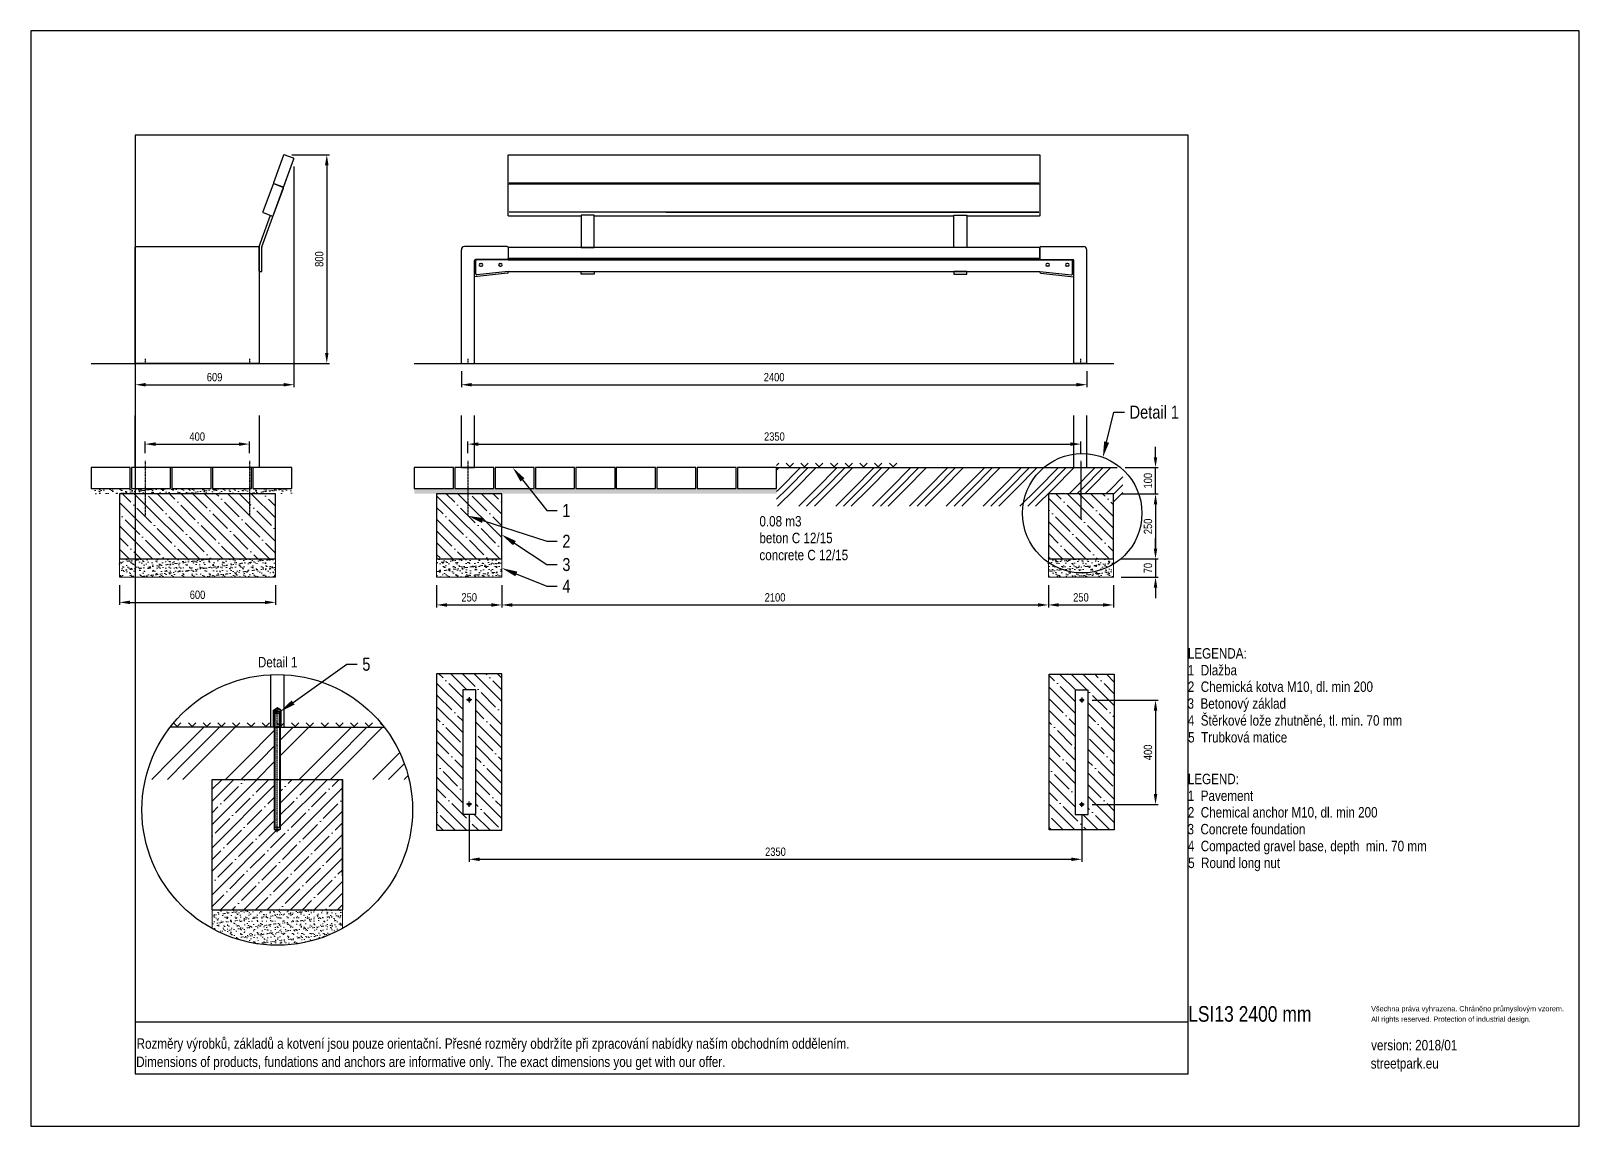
# Model space of a CAD drawing. Header units: millimetres. Extents: x 5064 to 11004, y 3085 to 7285.
import ezdxf
from ezdxf import colors
from ezdxf.entities.mleader import LeaderData, LeaderLine
from ezdxf.lldxf.tags import DXFTag
from ezdxf.math import Vec2, Vec3

# ---------------------------------------------------------------- set-up
doc = ezdxf.new("R2010")
doc.units = ezdxf.units.MM
doc.header["$LTSCALE"] = 0.3
doc.linetypes.add('DashDot', pattern=[15, 9, -3, 0, -3])
doc.layers.add('Nekreslit', color=6, linetype='Continuous', plot=False)
doc.layers.add('SRAFY', color=251, linetype='Continuous', lineweight=13)
doc.styles.add('SEACAD_Arial', font='arial.ttf', dxfattribs={"width": 0.8})
tags = doc.linetypes.add('HIDDEN2', pattern=[4.7625, 3.175, -1.5875]).pattern_tags.tags
tags[6:7] = [DXFTag(74, 4), DXFTag(75, 0), DXFTag(340, '0'), DXFTag(46, 0.0), DXFTag(50, 0.0), DXFTag(44, 0.0), DXFTag(45, 0.0)]
tags[4:5] = [DXFTag(74, 4), DXFTag(75, 0), DXFTag(340, '0'), DXFTag(46, 0.0), DXFTag(50, 0.0), DXFTag(44, 0.0), DXFTag(45, 0.0)]
doc.dimstyles.new('ISO-25', dxfattribs={"dimtxt": 1.6, "dimasz": 2, "dimexe": 0.5, "dimexo": 1.5, "dimtad": 1, "dimdec": 0, "dimtxsty": 'SEACAD_Arial', "dimcen": 2, "dimadec": 0, "dimazin": 0, "dimtfac": 1, "dimtdec": 0, "dimtmove": 0, "dimatfit": 3, "dimfxl": 1, "dimarcsym": 0})

# ---------------------------------------------------------------- blocks, each defined once
blk = doc.blocks.new('*D138')
at = {"color": 0, "lineweight": -2, "transparency": 16777216}
for p, q in [((6740.9, 5666.5), (6740.9, 5710.7)), ((9093.1, 5666.5), (9093.1, 5710.7)), ((6780.9, 5700.7), (9053.1, 5700.7))]:
    blk.add_line(p, q, dxfattribs=at)
at = {"color": 0, "transparency": 16777216}
for points in [[(6780.9, 5707.4), (6780.9, 5694), (6740.9, 5700.7)], [(9053.1, 5707.4), (9053.1, 5694), (9093.1, 5700.7)]]:
    blk.add_solid(points, dxfattribs=at)
at = {"layer": 'Defpoints', "color": 0, "transparency": 16777216}
for p in [(9093.1, 5700.7), (6740.9, 5636.5), (9093.1, 5636.5)]:
    blk.add_point(p, dxfattribs=at)
at = {"color": 0, "transparency": 16777216, "insert": (7917, 5729.6), "char_height": 32, "attachment_point": 5, "style": 'SEACAD_Arial'}
blk.add_mtext('2350', dxfattribs=at)
blk = doc.blocks.new('*D136')
at = {"color": 0, "lineweight": -2, "transparency": 16777216}
for p, q in [((9297.6, 5510.1), (9389.4, 5510.1)), ((9379.4, 5470.1), (9379.4, 5300.1)), ((9248.1, 5260.1), (9389.4, 5260.1))]:
    blk.add_line(p, q, dxfattribs=at)
at = {"color": 0, "transparency": 16777216}
for points in [[(9372.7, 5470.1), (9386, 5470.1), (9379.4, 5510.1)], [(9372.7, 5300.1), (9386, 5300.1), (9379.4, 5260.1)]]:
    blk.add_solid(points, dxfattribs=at)
at = {"layer": 'Defpoints', "color": 0, "transparency": 16777216}
for p in [(9267.6, 5510.1), (9218.1, 5260.1), (9379.4, 5260.1)]:
    blk.add_point(p, dxfattribs=at)
at = {"color": 0, "transparency": 16777216, "insert": (9350.5, 5385.1), "char_height": 32, "attachment_point": 5, "rotation": 90, "style": 'SEACAD_Arial'}
blk.add_mtext('250', dxfattribs=at)
blk = doc.blocks.new('*D137')
at = {"color": 0, "lineweight": -2, "transparency": 16777216}
for p, q in [((9379.4, 5300.1), (9379.4, 5340.1)), ((9248.1, 5260.1), (9389.4, 5260.1)), ((9379.4, 5260.1), (9379.4, 5190.1)), ((9248.1, 5190.1), (9389.4, 5190.1)), ((9379.4, 5150.1), (9379.4, 5110.1))]:
    blk.add_line(p, q, dxfattribs=at)
at = {"color": 0, "transparency": 16777216}
for points in [[(9372.7, 5300.1), (9386, 5300.1), (9379.4, 5260.1)], [(9372.7, 5150.1), (9386, 5150.1), (9379.4, 5190.1)]]:
    blk.add_solid(points, dxfattribs=at)
at = {"layer": 'Defpoints', "color": 0, "transparency": 16777216}
for p in [(9218.1, 5260.1), (9218.1, 5190.1), (9379.4, 5190.1)]:
    blk.add_point(p, dxfattribs=at)
at = {"color": 0, "transparency": 16777216, "insert": (9350.5, 5225.1), "char_height": 32, "attachment_point": 5, "rotation": 90, "style": 'SEACAD_Arial'}
blk.add_mtext('70', dxfattribs=at)
blk = doc.blocks.new('*D139')
at = {"color": 0, "lineweight": -2, "transparency": 16777216}
for p, q in [((5404.4, 5160.1), (5404.4, 5083.8)), ((6002.5, 5160.1), (6002.5, 5083.8)), ((5444.4, 5093.8), (5962.5, 5093.8))]:
    blk.add_line(p, q, dxfattribs=at)
at = {"color": 0, "transparency": 16777216}
for points in [[(5444.4, 5100.5), (5444.4, 5087.1), (5404.4, 5093.8)], [(5962.5, 5100.5), (5962.5, 5087.1), (6002.5, 5093.8)]]:
    blk.add_solid(points, dxfattribs=at)
at = {"layer": 'Defpoints', "color": 0, "transparency": 16777216}
for p in [(5404.4, 5190.1), (6002.5, 5190.1), (6002.5, 5093.8)]:
    blk.add_point(p, dxfattribs=at)
at = {"color": 0, "transparency": 16777216, "insert": (5703.5, 5122.6), "char_height": 32, "attachment_point": 5, "style": 'SEACAD_Arial'}
blk.add_mtext('600', dxfattribs=at)
blk = doc.blocks.new('*D140')
at = {"color": 0, "lineweight": -2, "transparency": 16777216}
for p, q in [((6621, 5160.1), (6621, 5073.8)), ((6871, 5160.1), (6871, 5073.8)), ((6661, 5083.8), (6831, 5083.8))]:
    blk.add_line(p, q, dxfattribs=at)
at = {"color": 0, "transparency": 16777216}
for points in [[(6661, 5090.5), (6661, 5077.1), (6621, 5083.8)], [(6831, 5090.5), (6831, 5077.1), (6871, 5083.8)]]:
    blk.add_solid(points, dxfattribs=at)
at = {"layer": 'Defpoints', "color": 0, "transparency": 16777216}
for p in [(6621, 5190.1), (6871, 5190.1), (6871, 5083.8)]:
    blk.add_point(p, dxfattribs=at)
at = {"color": 0, "transparency": 16777216, "insert": (6746, 5112.7), "char_height": 32, "attachment_point": 5, "style": 'SEACAD_Arial'}
blk.add_mtext('250', dxfattribs=at)
blk = doc.blocks.new('*D141')
at = {"color": 0, "lineweight": -2, "transparency": 16777216}
for p, q in [((8968.1, 5160.1), (8968.1, 5073.8)), ((9218.1, 5160.1), (9218.1, 5073.8)), ((9008.1, 5083.8), (9178.1, 5083.8))]:
    blk.add_line(p, q, dxfattribs=at)
at = {"color": 0, "transparency": 16777216}
for points in [[(9008.1, 5090.5), (9008.1, 5077.2), (8968.1, 5083.8)], [(9178.1, 5090.5), (9178.1, 5077.2), (9218.1, 5083.8)]]:
    blk.add_solid(points, dxfattribs=at)
at = {"layer": 'Defpoints', "color": 0, "transparency": 16777216}
for p in [(8968.1, 5190.1), (9218.1, 5190.1), (9218.1, 5083.8)]:
    blk.add_point(p, dxfattribs=at)
at = {"color": 0, "transparency": 16777216, "insert": (9093.1, 5112.7), "char_height": 32, "attachment_point": 5, "style": 'SEACAD_Arial'}
blk.add_mtext('250', dxfattribs=at)
blk = doc.blocks.new('*D142')
at = {"color": 0, "lineweight": -2, "transparency": 16777216}
for p, q in [((6871, 5160.1), (6871, 5073.8)), ((8968.1, 5160.1), (8968.1, 5073.8)), ((6911, 5083.8), (8928.1, 5083.8))]:
    blk.add_line(p, q, dxfattribs=at)
at = {"color": 0, "transparency": 16777216}
for points in [[(6911, 5090.5), (6911, 5077.1), (6871, 5083.8)], [(8928.1, 5090.5), (8928.1, 5077.1), (8968.1, 5083.8)]]:
    blk.add_solid(points, dxfattribs=at)
at = {"layer": 'Defpoints', "color": 0, "transparency": 16777216}
for p in [(6871, 5190.1), (8968.1, 5190.1), (8968.1, 5083.8)]:
    blk.add_point(p, dxfattribs=at)
at = {"color": 0, "transparency": 16777216, "insert": (7919.5, 5112.7), "char_height": 32, "attachment_point": 5, "style": 'SEACAD_Arial'}
blk.add_mtext('2100', dxfattribs=at)
blk = doc.blocks.new('*D133')
at = {"color": 0, "lineweight": -2, "transparency": 16777216}
for p, q in [((9379.4, 5650.4), (9379.4, 5690.4)), ((9262.6, 5610.4), (9389.4, 5610.4)), ((9379.4, 5510.1), (9379.4, 5610.4)), ((9248.1, 5510.1), (9389.4, 5510.1)), ((9379.4, 5470.1), (9379.4, 5430.1))]:
    blk.add_line(p, q, dxfattribs=at)
at = {"color": 0, "transparency": 16777216}
for points in [[(9372.7, 5650.4), (9386, 5650.4), (9379.4, 5610.4)], [(9372.7, 5470.1), (9386, 5470.1), (9379.4, 5510.1)]]:
    blk.add_solid(points, dxfattribs=at)
at = {"layer": 'Defpoints', "color": 0, "transparency": 16777216}
for p in [(9232.6, 5610.4), (9379.4, 5610.4), (9218.1, 5510.1)]:
    blk.add_point(p, dxfattribs=at)
at = {"color": 0, "transparency": 16777216, "insert": (9350.5, 5560.3), "char_height": 32, "attachment_point": 5, "rotation": 90, "style": 'SEACAD_Arial'}
blk.add_mtext('100', dxfattribs=at)
blk = doc.blocks.new('*D134')
at = {"color": 0, "lineweight": -2, "transparency": 16777216}
for p, q in [((6715.9, 5980.4), (6715.9, 5918.5)), ((9115.9, 5980.4), (9115.9, 5918.5)), ((6755.9, 5928.5), (9075.9, 5928.5))]:
    blk.add_line(p, q, dxfattribs=at)
at = {"color": 0, "transparency": 16777216}
for points in [[(6755.9, 5935.2), (6755.9, 5921.8), (6715.9, 5928.5)], [(9075.9, 5935.2), (9075.9, 5921.8), (9115.9, 5928.5)]]:
    blk.add_solid(points, dxfattribs=at)
at = {"layer": 'Defpoints', "color": 0, "transparency": 16777216}
for p in [(6715.9, 6010.4), (9115.9, 6010.4), (9115.9, 5928.5)]:
    blk.add_point(p, dxfattribs=at)
at = {"color": 0, "transparency": 16777216, "insert": (7915.9, 5957.3), "char_height": 32, "attachment_point": 5, "style": 'SEACAD_Arial'}
blk.add_mtext('2400', dxfattribs=at)
blk = doc.blocks.new('*D143')
at = {"color": 0, "lineweight": -2, "transparency": 16777216}
for p, q in [((5502.4, 5666.4), (5502.4, 5710.7)), ((5902.4, 5666.4), (5902.4, 5710.7)), ((5542.4, 5700.7), (5862.4, 5700.7))]:
    blk.add_line(p, q, dxfattribs=at)
at = {"color": 0, "transparency": 16777216}
for points in [[(5542.4, 5707.4), (5542.4, 5694), (5502.4, 5700.7)], [(5862.4, 5707.4), (5862.4, 5694), (5902.4, 5700.7)]]:
    blk.add_solid(points, dxfattribs=at)
at = {"layer": 'Defpoints', "color": 0, "transparency": 16777216}
for p in [(5902.4, 5700.7), (5502.4, 5636.4), (5902.4, 5636.4)]:
    blk.add_point(p, dxfattribs=at)
at = {"color": 0, "transparency": 16777216, "insert": (5702.4, 5729.5), "char_height": 32, "attachment_point": 5, "style": 'SEACAD_Arial'}
blk.add_mtext('400', dxfattribs=at)
blk = doc.blocks.new('*D144')
at = {"color": 0, "lineweight": -2, "transparency": 16777216}
for p, q in [((6746, 4279.9), (6746, 4098.3)), ((9096.2, 4278.4), (9096.2, 4098.3)), ((6786, 4108.3), (9056.2, 4108.3))]:
    blk.add_line(p, q, dxfattribs=at)
at = {"color": 0, "transparency": 16777216}
for points in [[(6786, 4115), (6786, 4101.6), (6746, 4108.3)], [(9056.2, 4115), (9056.2, 4101.6), (9096.2, 4108.3)]]:
    blk.add_solid(points, dxfattribs=at)
at = {"layer": 'Defpoints', "color": 0, "transparency": 16777216}
for p in [(6746, 4309.9), (9096.2, 4308.4), (9096.2, 4108.3)]:
    blk.add_point(p, dxfattribs=at)
at = {"color": 0, "transparency": 16777216, "insert": (7921.1, 4137.1), "char_height": 32, "attachment_point": 5, "style": 'SEACAD_Arial'}
blk.add_mtext('2350', dxfattribs=at)
blk = doc.blocks.new('*D145')
at = {"color": 0, "lineweight": -2, "transparency": 16777216}
for p, q in [((9136.2, 4718.4), (9389.4, 4718.4)), ((9379.4, 4678.4), (9379.4, 4358.4)), ((9136.2, 4318.4), (9389.4, 4318.4))]:
    blk.add_line(p, q, dxfattribs=at)
at = {"color": 0, "transparency": 16777216}
for points in [[(9372.7, 4678.4), (9386, 4678.4), (9379.4, 4718.4)], [(9372.7, 4358.4), (9386, 4358.4), (9379.4, 4318.4)]]:
    blk.add_solid(points, dxfattribs=at)
at = {"layer": 'Defpoints', "color": 0, "transparency": 16777216}
for p in [(9106.2, 4718.4), (9106.2, 4318.4), (9379.4, 4318.4)]:
    blk.add_point(p, dxfattribs=at)
at = {"color": 0, "transparency": 16777216, "insert": (9350.5, 4518.4), "char_height": 32, "attachment_point": 5, "rotation": 90, "style": 'SEACAD_Arial'}
blk.add_mtext('400', dxfattribs=at)
blk = doc.blocks.new('*D146')
at = {"color": 0, "lineweight": -2, "transparency": 16777216}
for p, q in [((6073.6, 6765.4), (6073.6, 5918.5)), ((5464.4, 5980.4), (5464.4, 5918.5)), ((5504.4, 5928.5), (6033.6, 5928.5))]:
    blk.add_line(p, q, dxfattribs=at)
at = {"color": 0, "transparency": 16777216}
for points in [[(5504.4, 5935.2), (5504.4, 5921.8), (5464.4, 5928.5)], [(6033.6, 5935.2), (6033.6, 5921.8), (6073.6, 5928.5)]]:
    blk.add_solid(points, dxfattribs=at)
at = {"layer": 'Defpoints', "color": 0, "transparency": 16777216}
for p in [(6073.6, 6795.4), (5464.4, 6010.4), (6073.6, 5928.5)]:
    blk.add_point(p, dxfattribs=at)
at = {"color": 0, "transparency": 16777216, "insert": (5769, 5957.3), "char_height": 32, "attachment_point": 5, "style": 'SEACAD_Arial'}
blk.add_mtext('609', dxfattribs=at)
blk = doc.blocks.new('*D165')
at = {"color": 0, "lineweight": -2, "transparency": 16777216}
for p, q in [((6065.9, 6810.4), (6209.5, 6810.4)), ((6199.5, 6770.4), (6199.5, 6050.4)), ((5970.4, 6010.4), (6209.5, 6010.4))]:
    blk.add_line(p, q, dxfattribs=at)
at = {"color": 0, "transparency": 16777216}
for points in [[(6192.8, 6770.4), (6206.2, 6770.4), (6199.5, 6810.4)], [(6192.8, 6050.4), (6206.2, 6050.4), (6199.5, 6010.4)]]:
    blk.add_solid(points, dxfattribs=at)
at = {"layer": 'Defpoints', "color": 0, "transparency": 16777216}
for p in [(6035.9, 6810.4), (5940.4, 6010.4), (6199.5, 6010.4)]:
    blk.add_point(p, dxfattribs=at)
at = {"color": 0, "transparency": 16777216, "insert": (6170.7, 6410.4), "char_height": 32, "attachment_point": 5, "rotation": 90, "style": 'SEACAD_Arial'}
blk.add_mtext('800', dxfattribs=at)

msp = doc.modelspace()

# ---------------------------------------------------------------- hatches: boundary and pattern name
at = {"layer": 'SRAFY'}
h = msp.add_hatch(dxfattribs=at)
h.set_pattern_fill('GOST_GROUND', color=256, scale=10)
h.set_pattern_definition([(45, (863.65, 295.79), (141.4214, -9e-15), [200]), (45, (893.65, 295.79), (141.4214, -9e-15), [200]), (45, (923.65, 295.79), (141.4214, -9e-15), [200])])
h.paths.add_polyline_path([(8968.1, 5462.8), (7925.3, 5463), (7925.6, 5610.5), (9254.1, 5610.4), (9254.1, 5463), (9218.1, 5463), (9218.1, 5510.1), (8968.1, 5510.1)])
h = msp.add_hatch(dxfattribs=at)
h.set_pattern_fill('TERACO', color=256, scale=20)
h.set_pattern_definition([(45, (0, 295.79), (-28.28427, 28.28427), [20, -20]), (135, (56.57, 295.79), (-28.28427, -28.28427), [20, -20])])
h.paths.add_polyline_path([(7925.4, 5610.4), (7925.4, 5633.5), (8390.4, 5633.5), (8390.4, 5610.5)])
h = msp.add_hatch(dxfattribs=at)
h.set_pattern_fill('AR-SAND', color=256, scale=0.5)
h.set_pattern_definition([(37.5, (-1240, 295.79), (-0.800016, 24.47066), [0, -19.304, 0, -21.59, 0, -20.6375]), (7.5, (-1240, 295.79), (22.47616, 35.84126), [0, -10.414, 0, -17.399, 0, -6.6675]), (327.5, (-1255.62, 295.79), (39.54962, 0.07186), [0, -6.35, 0, -22.86, 0, -29.845]), (317.5, (-1255.62, 295.79), (38.17782, 11.14647), [0, -3.175, 0, -14.986, 0, -17.145])])
h.paths.add_polyline_path([(5295.4, 5530.4), (5295.4, 5510.5), (5326, 5510.4), (5446, 5510.3), (5446, 5530.4)])
h.paths.add_polyline_path([(6065.5, 5510.1), (6065.5, 5530.4), (5446, 5530.4), (5446, 5510.3), (5576, 5510.1)])
h = msp.add_hatch(dxfattribs=at)
h.set_pattern_fill('AR-SAND', color=256, scale=0.5)
h.set_pattern_definition([(37.5, (0, 295.79), (-0.800016, 24.47066), [0, -19.304, 0, -21.59, 0, -20.6375]), (7.5, (0, 295.79), (22.47616, 35.84126), [0, -10.414, 0, -17.399, 0, -6.6675]), (327.5, (-15.62, 295.79), (39.54962, 0.07186), [0, -6.35, 0, -22.86, 0, -29.845]), (317.5, (-15.62, 295.79), (38.17782, 11.14647), [0, -3.175, 0, -14.986, 0, -17.145])])
h.paths.add_polyline_path([(6535.4, 5530.4), (6535.4, 5510.5), (6566, 5510.4), (6686, 5510.3), (6686, 5530.4)])
h.paths.add_polyline_path([(7925.4, 5510.1), (7925.4, 5530.4), (6686, 5530.4), (6686, 5510.3), (6816, 5510.1)])
h = msp.add_hatch(dxfattribs=at)
h.set_pattern_fill('ANSI35', color=256, scale=10, angle=90)
h.set_pattern_definition([(135, (15, 0), (-44.9013, -44.9013), []), (135, (15, 44.9), (-44.9013, -44.9013), [79.375, -15.875, 0, -15.875])])
h.paths.add_polyline_path([(6002.5, 5510.1), (5479.4, 5510.4), (5479.4, 5260.1), (6002.5, 5260.1)])
h.paths.add_polyline_path([(5479.4, 5510.4), (5404.4, 5510.4), (5404.4, 5260.1), (5452.4, 5260.1, 2.414211), (5452.4, 5260.1, 0.414214), (5452.4, 5260.1), (5479.4, 5260.1)])
h = msp.add_hatch(dxfattribs=at)
h.set_pattern_fill('ANSI35', color=256, scale=10, angle=90)
h.paths.add_polyline_path([(6621, 5510.4), (6621, 5260.1), (6871, 5260.1), (6870.9, 5510.1)])
h = msp.add_hatch(dxfattribs=at)
h.set_pattern_fill('ANSI35', color=256, scale=10, angle=90)
h.set_pattern_definition([(135, (901.654, 0.008), (-44.9013, -44.9013), []), (135, (901.654, 44.91), (-44.9013, -44.9013), [79.375, -15.875, 0, -15.875])])
h.paths.add_polyline_path([(9218.1, 5510.1), (8968.1, 5510.1), (8968.1, 5260.1), (9218.1, 5260.1)])
h = msp.add_hatch(dxfattribs=at)
h.set_pattern_fill('AR-SAND', color=256, scale=0.5)
h.set_pattern_definition([(37.5, (15, 0), (-0.800016, 24.47066), [0, -19.304, 0, -21.59, 0, -20.6375]), (7.5, (15, 0), (22.47616, 35.84126), [0, -10.414, 0, -17.399, 0, -6.6675]), (327.5, (-0.62, 0), (39.54962, 0.07186), [0, -6.35, 0, -22.86, 0, -29.845]), (317.5, (-0.62, 0), (38.17782, 11.14647), [0, -3.175, 0, -14.986, 0, -17.145])])
h.paths.add_polyline_path([(6002.5, 5190.1), (6002.5, 5260.1), (5404.4, 5260.1), (5404.4, 5190.1)])
h = msp.add_hatch(dxfattribs=at)
h.set_pattern_fill('AR-SAND', color=256, scale=0.5)
h.paths.add_polyline_path([(6871, 5260.1), (6621, 5260.1), (6621, 5190.1), (6871, 5190.1)])
h = msp.add_hatch(dxfattribs=at)
h.set_pattern_fill('AR-SAND', color=256, scale=0.5)
h.set_pattern_definition([(37.5, (600, 0), (-0.800016, 24.47066), [0, -19.304, 0, -21.59, 0, -20.6375]), (7.5, (600, 0), (22.47616, 35.84126), [0, -10.414, 0, -17.399, 0, -6.6675]), (327.5, (584.38, 0), (39.54962, 0.07186), [0, -6.35, 0, -22.86, 0, -29.845]), (317.5, (584.38, 0), (38.17782, 11.14647), [0, -3.175, 0, -14.986, 0, -17.145])])
h.paths.add_polyline_path([(8968.1, 5260.1), (9218.1, 5260.1), (9218.1, 5190.1), (8968.1, 5190.1)])
h = msp.add_hatch(dxfattribs=at)
h.set_pattern_fill('ANSI35', color=256, scale=10, angle=90)
h.paths.add_polyline_path([(9221.2, 4818.4), (8971.2, 4818.4), (8971.2, 4221.3), (9221.2, 4221.3)])
h.paths.add_polyline_path([(9071.2, 4756.4), (9121.2, 4756.4), (9121.2, 4280.4), (9071.2, 4280.4)], flags=16)
h.paths.add_polyline_path([(6871, 4819.9), (6621, 4819.9), (6621, 4219.9), (6871, 4219.9)])
h.paths.add_polyline_path([(6721, 4757.9), (6771, 4757.9), (6771, 4281.9), (6721, 4281.9)], flags=16)
h = msp.add_hatch(dxfattribs=at)
h.set_pattern_fill('TERACO', color=256, scale=20)
h.set_pattern_definition([(45, (-2237.18, -699.72), (-28.28427, 28.28427), [20, -20]), (135, (-2180.613, -699.72), (-28.28427, -28.28427), [20, -20])])
h.paths.add_polyline_path([(5607.6, 4614.9), (5607.6, 4638), (6411.2, 4638), (6411.2, 4614.9)])
h = msp.add_hatch(dxfattribs=at)
h.set_pattern_fill('ANSI31', color=256, scale=0.5)
h.paths.add_polyline_path([(6019.4, 4674.9), (6017.8, 4673.3), (6017.8, 4669.1), (6017.8, 4669.1), (6019.4, 4667.5)])
h.paths.add_polyline_path([(6001, 4673.3), (5999.4, 4674.9), (5999.4, 4667.5), (6001, 4669.1)])
h.paths.add_polyline_path([(5999.4, 4674.9), (5997.4, 4674.9), (5995.3, 4672.8), (5995.3, 4617.1), (5997.4, 4614.9), (5999.4, 4614.9), (5999.4, 4667.5)])
h.paths.add_polyline_path([(6023.5, 4672.8), (6021.4, 4674.9), (6019.4, 4674.9), (6019.4, 4667.5), (6019.4, 4667.5), (6019.4, 4614.9), (6021.4, 4614.9), (6023.5, 4617.1)])
h = msp.add_hatch(dxfattribs=at)
h.set_pattern_fill('GOST_GROUND', color=256, scale=20)
h.set_pattern_definition([(45, (-1469.58, 245.79), (282.8427, -2e-14), [400]), (45, (-1409.58, 245.79), (282.8427, -2e-14), [400]), (45, (-1349.58, 245.79), (282.8427, -2e-14), [400])])
h.paths.add_polyline_path([(5999.4, 4615), (5977.4, 4615), (5598.5, 4615, 0.107975), (5503.6, 4414.7), (5759.4, 4414.7), (5999.4, 4414.7)])
h.paths.add_polyline_path([(6420.3, 4615), (6041.4, 4615), (6019.4, 4615), (6019.4, 4414.7), (6259.4, 4414.7), (6515.2, 4414.7, 0.107975)])
h = msp.add_hatch(dxfattribs=at)
h.set_pattern_fill('ANSI35', color=256, scale=10, angle=0.00001)
h.set_pattern_definition([(45, (-1469.58, 245.79), (-44.9013, 44.90127), []), (45, (-1424.68, 245.79), (-44.9013, 44.90127), [79.375, -15.875, 0, -15.875])])
h.paths.add_polyline_path([(6259.4, 4414.7), (6019.4, 4414.7), (6019.4, 4223.7), (5999.4, 4223.7), (5999.4, 4414.7), (5759.4, 4414.7), (5759.4, 3914.7), (6259.4, 3914.7)])
h = msp.add_hatch(dxfattribs=at)
h.set_pattern_fill('AR-SAND', color=256, scale=0.5, angle=0.00001)
h.set_pattern_definition([(37.5, (-1469.582, 245.79), (-0.80002, 24.47066), [0, -19.304, 0, -21.59, 0, -20.6375]), (7.5, (-1469.582, 245.79), (22.47616, 35.84126), [0, -10.414, 0, -17.399, 0, -6.6675]), (327.5, (-1485.203, 245.79), (39.54962, 0.071866), [0, -6.35, 0, -22.86, 0, -29.845]), (317.5, (-1485.203, 245.79), (38.17782, 11.14647), [0, -3.175, 0, -14.986, 0, -17.145])])
h.paths.add_polyline_path([(5759.4, 3914.7), (5759.4, 3842.8, 0.256659), (6259.4, 3842.8), (6259.4, 3914.7)])

# ---------------------------------------------------------------- linework, layer by layer
for p, q in [((5950.6, 6457.3), (6073.5, 6794.7)), ((6024.1, 6688.2), (6024.7, 6690.1)), ((8931.9, 6701.4), (6899.9, 6701.4)), ((7499.9, 6701.4), (8931.9, 6701.4)), ((5940.6, 6459), (5984, 6578.3)), ((8931.9, 6589.7), (6899.9, 6589.7)), ((7499.9, 6589.7), (8931.9, 6589.7)), ((5940.4, 6364.4), (5940.4, 6457.7)), ((5950.4, 6364.4), (5950.4, 6455.9)), ((6715.9, 6010.4), (6715.9, 6446.4)), ((6891.9, 6458.4), (6727.9, 6458.4)), ((6895.9, 6454.4), (6895.9, 6412.4)), ((8935.9, 6454.4), (8935.9, 6412.4)), ((8939.9, 6458.4), (9103.9, 6458.4)), ((9115.9, 6010.4), (9115.9, 6446.4)), ((5940.4, 6362.4), (5948.4, 6362.4)), ((6765.9, 6010.4), (6765.9, 6404.4)), ((6892.4, 6356), (6765.9, 6342.7)), ((6891.9, 6408.4), (6769.9, 6408.4)), ((6891.9, 6408.4), (6770.9, 6408.4)), ((6770.9, 6353.7), (6770.9, 6403.4)), ((6895.9, 6407.4), (6774.9, 6407.4)), ((6895.9, 6362.4), (6775.4, 6349.7)), ((6788.9, 6393.4), (6792.9, 6393.4)), ((6788.9, 6383.4), (6792.9, 6383.4)), ((6863.9, 6393.4), (6867.9, 6393.4)), ((6863.9, 6383.4), (6867.9, 6383.4)), ((6895.9, 6412.4), (8335.9, 6412.4)), ((8935.9, 6412.4), (6895.9, 6412.4)), ((6895.9, 6412.4), (6895.9, 6407.4)), ((6895.9, 6407.4), (8935.9, 6407.4)), ((6895.9, 6362.4), (8935.9, 6362.4)), ((6895.9, 6362.4), (6895.9, 6359.9)), ((7495.9, 6362.4), (8935.9, 6362.4)), ((8935.9, 6407.4), (8935.9, 6412.4)), ((8935.9, 6407.4), (9056.9, 6407.4)), ((8935.9, 6362.4), (9056.5, 6349.7)), ((8935.9, 6362.4), (8935.9, 6359.9)), ((8939.5, 6356), (9065.9, 6342.7)), ((8939.9, 6408.4), (9061.9, 6408.4)), ((8939.9, 6408.4), (9060.9, 6408.4)), ((8967.9, 6393.4), (8963.9, 6393.4)), ((8967.9, 6383.4), (8963.9, 6383.4)), ((9042.9, 6393.4), (9038.9, 6393.4)), ((9042.9, 6383.4), (9038.9, 6383.4)), ((9060.9, 6353.7), (9060.9, 6403.4)), ((9065.9, 6010.4), (9065.9, 6404.4)), ((6715.9, 6010.4), (6765.9, 6010.4)), ((9115.9, 6010.4), (9065.9, 6010.4)), ((6715.9, 5610.4), (6715.9, 5810.5)), ((6765.9, 5610.4), (6765.9, 5810.5)), ((9065.9, 5610.4), (9065.9, 5810.5)), ((9115.9, 5610.4), (9115.9, 5810.5)), ((6715.9, 5610.4), (6765.9, 5610.4)), ((7925.4, 5610.4), (9232.6, 5610.4)), ((9065.9, 5610.4), (9115.9, 5610.4)), ((5295.4, 5530.4), (5437.4, 5530.4)), ((5985.4, 4615), (5985.4, 4815)), ((6035.4, 4615), (6035.4, 4815)), ((5997.4, 4674.9), (5995.3, 4672.8)), ((5995.3, 4672.8), (5995.3, 4617.1)), ((6009.4, 4674.9), (5997.4, 4674.9)), ((5999.4, 4614.9), (5999.4, 4674.9)), ((5999.4, 4674.9), (6001, 4673.3)), ((6001, 4674.9), (6009.4, 4674.9)), ((6001, 4616.5), (6001, 4673.3)), ((6001, 4673.3), (6009.4, 4673.3)), ((6001, 4669.1), (6017.8, 4669.1)), ((6009.4, 4674.9), (6021.4, 4674.9)), ((6017.8, 4673.3), (6009.4, 4673.3)), ((6019.4, 4674.9), (6017.8, 4673.3)), ((6017.8, 4616.5), (6017.8, 4673.3)), ((6019.4, 4614.9), (6019.4, 4674.9)), ((6021.4, 4674.9), (6023.5, 4672.8)), ((6023.5, 4672.8), (6023.5, 4617.1)), ((5999.4, 4614.9), (5598.5, 4615)), ((5997.4, 4614.9), (5995.3, 4617.1)), ((5997.4, 4614.9), (5999.4, 4614.9)), ((5999.4, 4614.9), (6001, 4616.5)), ((5999.4, 4614.9), (6019.4, 4614.9)), ((6001, 4616.5), (6009.4, 4616.5)), ((6017.8, 4616.5), (6009.4, 4616.5)), ((6019.4, 4614.9), (6017.8, 4616.5)), ((6019.4, 4614.9), (6420.3, 4615)), ((6021.4, 4614.9), (6023.5, 4617.1)), ((6041.4, 4615), (6420.3, 4615))]:
    msp.add_line(p, q)
at = {"color": 7, "linetype": 'Continuous'}
for p, q in [((5295.4, 6010.4), (6052.5, 6010.4)), ((6535.4, 6010.4), (9219.3, 6010.4)), ((5464.4, 5810.4), (5464.4, 5666.4)), ((5445.4, 5610.4), (5295.4, 5610.4)), ((5295.4, 5610.4), (5295.4, 5530.4)), ((5445.4, 5530.4), (5445.4, 5610.4)), ((5600.4, 5610.4), (5450.4, 5610.4)), ((5450.4, 5610.4), (5450.4, 5530.4)), ((5600.4, 5530.4), (5600.4, 5610.4)), ((5755.4, 5610.4), (5605.4, 5610.4)), ((5605.4, 5610.4), (5605.4, 5530.4)), ((5755.4, 5530.4), (5755.4, 5610.4)), ((5910.4, 5610.4), (5760.4, 5610.4)), ((5760.4, 5610.4), (5760.4, 5530.4)), ((5910.4, 5530.4), (5910.4, 5610.4)), ((6065.4, 5610.4), (5915.4, 5610.4)), ((5915.4, 5610.4), (5915.4, 5530.4)), ((6065.4, 5530.4), (6065.4, 5610.4)), ((6685.4, 5610.4), (6535.4, 5610.4)), ((6535.4, 5610.4), (6535.4, 5530.4)), ((6685.4, 5530.4), (6685.4, 5610.4)), ((6840.4, 5610.4), (6690.4, 5610.4)), ((6690.4, 5610.4), (6690.4, 5530.4)), ((6840.4, 5530.4), (6840.4, 5610.4)), ((6995.4, 5610.4), (6845.4, 5610.4)), ((6845.4, 5610.4), (6845.4, 5530.4)), ((6995.4, 5530.4), (6995.4, 5610.4)), ((7150.4, 5610.4), (7000.4, 5610.4)), ((7000.4, 5610.4), (7000.4, 5530.4)), ((7150.4, 5530.4), (7150.4, 5610.4)), ((7305.4, 5610.4), (7155.4, 5610.4)), ((7155.4, 5610.4), (7155.4, 5530.4)), ((7305.4, 5530.4), (7305.4, 5610.4)), ((7460.4, 5610.4), (7310.4, 5610.4)), ((7310.4, 5610.4), (7310.4, 5530.4)), ((7460.4, 5530.4), (7460.4, 5610.4)), ((7615.4, 5610.4), (7465.4, 5610.4)), ((7465.4, 5610.4), (7465.4, 5530.4)), ((7615.4, 5530.4), (7615.4, 5610.4)), ((7770.4, 5610.4), (7620.4, 5610.4)), ((7620.4, 5610.4), (7620.4, 5530.4)), ((7770.4, 5530.4), (7770.4, 5610.4)), ((7925.4, 5610.4), (7775.4, 5610.4)), ((7775.4, 5610.4), (7775.4, 5530.4)), ((7925.4, 5530.4), (7925.4, 5610.4)), ((5295.4, 5530.4), (5445.4, 5530.4)), ((5450.4, 5530.4), (5600.4, 5530.4)), ((5605.4, 5530.4), (5755.4, 5530.4)), ((5760.4, 5530.4), (5910.4, 5530.4)), ((5915.4, 5530.4), (6065.4, 5530.4)), ((6535.4, 5530.4), (6685.4, 5530.4)), ((6690.4, 5530.4), (6840.4, 5530.4)), ((6845.4, 5530.4), (6995.4, 5530.4)), ((7000.4, 5530.4), (7150.4, 5530.4)), ((7155.4, 5530.4), (7305.4, 5530.4)), ((7310.4, 5530.4), (7460.4, 5530.4)), ((7465.4, 5530.4), (7615.4, 5530.4)), ((7620.4, 5530.4), (7770.4, 5530.4)), ((7775.4, 5530.4), (7925.4, 5530.4)), ((5999.4, 4667.5), (5999.4, 4231.3)), ((6019.4, 4231.3), (6019.4, 4667.5)), ((5759.4, 3914.7), (5759.4, 4414.7)), ((5759.4, 4414.7), (6259.4, 4414.7)), ((6259.4, 4414.7), (6259.4, 3914.7)), ((6259.4, 4293.7), (6259.4, 4413.7)), ((6259.4, 4045.4), (6259.4, 4413.7)), ((5759.4, 3914.7), (6259.4, 3914.7))]:
    msp.add_line(p, q, dxfattribs=at)
at = {"color": 0, "linetype": 'DashDot', "ltscale": 0.1}
for p, q in [((5502.4, 6027.4), (5502.4, 6007.4)), ((5902.4, 6027.4), (5902.4, 6007.4)), ((6740.9, 6027.4), (6740.9, 6007.4)), ((9090.9, 6027.4), (9090.9, 6007.4))]:
    msp.add_line(p, q, dxfattribs=at)
at = {"lineweight": 15}
for p, q in [((6665.9, 6010.4), (6715.9, 6010.4)), ((8866.5, 6010.4), (8816.5, 6010.4)), ((8866.5, 5610.4), (8816.5, 5610.4)), ((6001, 4669.1), (6001, 4229.7)), ((6017.8, 4669.1), (6017.8, 4229.7))]:
    msp.add_line(p, q, dxfattribs=at)
at = {"linetype": 'DashDot', "lineweight": 30}
for p, q in [((5502.4, 5636.4), (5502.4, 5425.8)), ((5902.4, 5636.4), (5902.4, 5425.8)), ((6740.9, 5636.5), (6740.9, 5425.8)), ((9093.1, 5636.5), (9093.1, 5425.8))]:
    msp.add_line(p, q, dxfattribs=at)
at = {"ltscale": 3}
msp.add_line((9093.1, 5624.4), (9093.1, 5413.7), dxfattribs=at)
at = {"linetype": 'DashDot', "ltscale": 0.1}
for p, q in [((6756, 4719.9), (6736, 4719.9)), ((6746, 4729.9), (6746, 4709.9)), ((9106.2, 4718.4), (9086.2, 4718.4)), ((9096.2, 4728.4), (9096.2, 4708.4)), ((6756, 4319.9), (6736, 4319.9)), ((6746, 4309.9), (6746, 4329.9)), ((9106.2, 4318.4), (9086.2, 4318.4)), ((9096.2, 4308.4), (9096.2, 4328.4))]:
    msp.add_line(p, q, dxfattribs=at)
at = {"linetype": 'HIDDEN2', "ltscale": 0.1}
for p, q in [((5994.4, 4679.9), (6009.4, 4688.6)), ((5994.4, 4679.9), (6009.4, 4679.9)), ((6024.4, 4679.9), (6009.4, 4688.6)), ((6024.4, 4679.9), (6009.4, 4679.9)), ((5997.4, 4223.7), (6021.4, 4223.7)), ((5997.4, 4223.7), (6009.4, 4216.7)), ((6021.4, 4223.7), (6009.4, 4216.7))]:
    msp.add_line(p, q, dxfattribs=at)
at = {"linetype": 'HIDDEN2'}
for p, q in [((5994.4, 4614.9), (5994.4, 4679.9)), ((6024.4, 4614.9), (6024.4, 4679.9))]:
    msp.add_line(p, q, dxfattribs=at)
at = {"color": 7, "linetype": 'HIDDEN2'}
for p, q in [((6001, 4669.1), (5999.4, 4667.5)), ((6019.4, 4667.5), (5999.4, 4667.5)), ((6019.4, 4667.5), (6017.8, 4669.1)), ((5997.4, 4614.9), (5997.4, 4414.7)), ((6019.4, 4614.9), (6019.4, 4614.9)), ((6021.4, 4414.7), (6021.4, 4614.9)), ((5997.4, 4414.7), (5997.4, 4223.7)), ((6021.4, 4223.7), (6021.4, 4414.7)), ((5999.4, 4231.3), (6019.4, 4231.3)), ((5999.4, 4231.3), (6001, 4229.7)), ((6009.4, 4229.7), (6001, 4229.7)), ((6017.8, 4229.7), (6009.4, 4229.7)), ((6017.8, 4229.7), (6019.4, 4231.3))]:
    msp.add_line(p, q, dxfattribs=at)
at = {"color": 7, "linetype": 'DashDot', "lineweight": 30}
msp.add_line((6009.4, 4212.9), (6009.4, 4691.8), dxfattribs=at)
for points in [[(6034.8, 6688.5), (6073.5, 6794.7, 0.414214), (6072.3, 6797.3), (6036.6, 6810.3, 0.414214), (6034, 6809.1), (5995.4, 6702.9, 0.414214), (5996.5, 6700.3), (6032.3, 6687.3, 0.414214)], [(5994.1, 6576.7), (6032.8, 6682.9, 0.414214), (6031.6, 6685.5), (5995.9, 6698.5, 0.414214), (5993.3, 6697.3), (5954.7, 6591.1, 0.414214), (5955.8, 6588.5), (5991.6, 6575.5, 0.414214)], [(5940.4, 6010.4), (5464.4, 6010.4), (5464.4, 6454.4, -0.414214), (5468.4, 6458.4), (5936.4, 6458.4, -0.414214), (5940.4, 6454.4)]]:
    msp.add_lwpolyline(points, format="xyb", close=True)
for points in [[(6895.9, 6689.2), (6895.9, 6808.4, -0.414214), (6897.9, 6810.4), (8933.9, 6810.4, -0.414214), (8935.9, 6808.4), (8935.9, 6696.7)], [(7175.9, 6575.5), (6897.9, 6575.5, -0.414214), (6895.9, 6577.5), (6895.9, 6696.7, -0.414214), (6897.9, 6698.7), (8933.9, 6698.7, -0.414214), (8935.9, 6696.7), (8935.9, 6577.5, -0.414214), (8933.9, 6575.5), (8655.9, 6575.5)]]:
    msp.add_lwpolyline(points, format="xyb")
for points in [[(7175.9, 6454.4), (7225.9, 6454.4), (7225.9, 6578.3), (7175.9, 6578.3)], [(8655.9, 6454.4), (8605.9, 6454.4), (8605.9, 6578.3), (8655.9, 6578.3)], [(6895.9, 6412.4), (8935.9, 6412.4), (8935.9, 6454.4), (6895.9, 6454.4)], [(7225.9, 6352.4), (7175.9, 6352.4), (7175.9, 6362.4), (7225.9, 6362.4)], [(8605.9, 6352.4), (8655.9, 6352.4), (8655.9, 6362.4), (8605.9, 6362.4)], [(5404.4, 5260.1), (6002.5, 5260.1), (6002.5, 5510.1), (5404.4, 5510.4)], [(6621, 5260.1), (6871, 5260.1), (6870.9, 5510.1), (6621, 5510.4)], [(8968.1, 5260.1), (9218.1, 5260.1), (9218.1, 5510.1), (8968.1, 5510.1)], [(6621, 4219.9), (6871, 4219.9), (6871, 4819.9), (6621, 4819.9)], [(9221.2, 4221.3), (8971.2, 4221.3), (8971.2, 4818.4), (9221.2, 4818.4)], [(6721, 4281.9), (6771, 4281.9), (6771, 4757.9), (6721, 4757.9)], [(9071.2, 4280.4), (9121.2, 4280.4), (9121.2, 4756.4), (9071.2, 4756.4)]]:
    msp.add_lwpolyline(points, close=True)
for points in [[(8605.9, 6575.5), (7225.9, 6575.5)], [(5940.4, 5810.4), (5940.4, 5610.4), (5464.4, 5610.4), (5464.4, 5810.4)]]:
    msp.add_lwpolyline(points)
for centre, radius in [((9098.1, 5435.4), 229), ((6746, 4719.9), 5), ((9096.2, 4718.4), 5), ((6746, 4319.9), 5), ((9096.2, 4318.4), 5)]:
    msp.add_circle(centre, radius)
at = {"color": 7, "linetype": 'Continuous'}
for centre, radius in [((5529.4, 5610.4), 0.01), ((6045.5, 5610.4), 0.01), ((8990.4, 5610.4), 0.01), ((8990.4, 5610.4), 0.01), ((5436.4, 5260.1), 0.01), ((8966, 5260.1), 0.01), ((8966, 5260.1), 0.01), ((6009.4, 4297.8), 519.1)]:
    msp.add_circle(centre, radius, dxfattribs=at)
for centre, radius, start, end in [((5944.4, 6457.7), 4, 160, 180), ((5954.4, 6455.9), 4, 160, 180), ((6727.9, 6446.4), 12, 90, 180), ((6891.9, 6454.4), 4, 0, 90), ((8939.9, 6454.4), 4, 90, 180), ((9103.9, 6446.4), 12, 0, 90), ((5948.4, 6364.4), 2, 270, 0), ((6769.9, 6404.4), 4, 90, 180), ((6774.9, 6403.4), 4, 90.00004, 180.00001), ((6788.9, 6388.4), 5, 90, 270), ((6792.9, 6388.4), 5, 270, 90), ((6863.9, 6388.4), 5, 90, 270), ((6867.9, 6388.4), 5, 270, 90), ((6891.9, 6412.4), 4, 270, 0), ((6891.9, 6359.9), 4, 276, 0), ((8939.9, 6412.4), 4, 180, 270), ((8939.9, 6359.9), 4, 180, 264), ((8963.9, 6388.4), 5, 90, 270), ((8967.9, 6388.4), 5, 270, 90), ((9038.9, 6388.4), 5, 90, 270), ((9042.9, 6388.4), 5, 270, 90), ((9056.9, 6403.4), 4, 359.99998, 89.99996), ((9061.9, 6404.4), 4, 0, 90), ((6774.9, 6353.7), 4, 179.99999, 276), ((9056.9, 6353.7), 4, 264, 0.00001)]:
    msp.add_arc(centre, radius, start, end)
at = {"layer": 'Nekreslit'}
msp.add_line((5464.4, 3485.3), (9504.4, 3485.3), dxfattribs=at)
for points in [[(5064.4, 3085.3), (11004.4, 3085.3), (11004.4, 7285.3), (5064.4, 7285.3)], [(5464.4, 3285.3), (9504.4, 3285.3), (9504.4, 6885.3), (5464.4, 6885.3)]]:
    msp.add_lwpolyline(points, close=True, dxfattribs=at)
at = {"layer": 'SRAFY'}
for p, q in [((5404.5, 5260.1), (5404.4, 5190.1)), ((6002.5, 5260.1), (6002.5, 5190.1)), ((6621, 5260.1), (6621, 5190.1)), ((6871, 5260.1), (6871, 5190.1)), ((8968.1, 5260.1), (8968.1, 5190.1)), ((9218.1, 5260.1), (9218.1, 5190.1)), ((5404.4, 5190.1), (6002.5, 5190.1)), ((6621, 5190.1), (6871, 5190.1)), ((8968.1, 5190.1), (9218.1, 5190.1)), ((5759.4, 3914.7), (6259.4, 3914.7)), ((5759.4, 3914.7), (5759.4, 3842.8)), ((6259.4, 3914.7), (6259.4, 3842.8))]:
    msp.add_line(p, q, dxfattribs=at)

# ---------------------------------------------------------------- texts
at = {"style": 'SEACAD_Arial', "width": 0.8}
for s, height, p in [('0.08 m3', 40, (7859.5, 5384.9)), ('beton C 12/15', 40, (7859.5, 5320.6)), ('concrete C 12/15', 40, (7859.5, 5255.4)), ('LEGENDA:', 40, (9503.3, 4878.1)), ('1  Dlažba', 40, (9503.3, 4813.8)), ('2  Chemická kotva M10, dl. min 200', 40, (9503.3, 4750.3)), ('3  Betonový základ', 40, (9502.2, 4685.8)), ('4  Štěrkové lože zhutněné, tl. min. 70 mm', 40, (9503.3, 4621.1)), ('5  Trubková matice', 40, (9504.5, 4556.3)), ('LEGEND:', 40, (9503.3, 4396.4)), ('1  Pavement', 40, (9503.3, 4332.1)), ('2  Chemical anchor M10, dl. min 200', 40, (9503.3, 4268.6)), ('3  Concrete foundation', 40, (9502.2, 4204)), ('4  Compacted gravel base, depth  min. 70 mm', 40, (9503.3, 4139.3)), ('5  Round long nut', 40, (9504.5, 4074.6)), ('LSI13 2400 mm ', 60, (9504.4, 3485.3)), ('Všechna práva vyhrazena. Chráněno průmyslovým vzorem.', 20, (10206.7, 3525.3)), ('All rights reserved. Protection of industrial design.', 20, (10206.7, 3485.3)), ('Rozměry výrobků, základů a kotvení jsou pouze orientační. Přesné rozměry obdržíte při zpracování nabídky naším obchodním oddělením.', 39.9982, (5469.8, 3381.6)), ('version: 2018/01', 40, (10206.7, 3375.5)), ('Dimensions of products, fundations and anchors are informative only. The exact dimensions you get with our offer.', 39.9982, (5468.2, 3311.7)), ('streetpark.eu', 40, (10205.1, 3305.6))]:
    msp.add_text(s, height=height, dxfattribs=at).set_placement(p)
at = {"insert": (5935.2, 4884.4), "char_height": 40, "attachment_point": 1, "style": 'SEACAD_Arial'}
msp.add_mtext_dynamic_manual_height_columns('Detail 1', width=226.121, gutter_width=200, heights=[0], dxfattribs=at)

# ---------------------------------------------------------------- dimensions: what is measured, and where the dimension line sits
for base, p1, p2, picture, middle in [((6073.6, 5928.5), (5464.4, 6010.4), (6073.6, 6795.4), '*D146', (5769, 5957.3)), ((9115.9, 5928.5), (6715.9, 6010.4), (9115.9, 6010.4), '*D134', (7915.9, 5957.3)), ((9096.2, 4108.3), (6746, 4309.9), (9096.2, 4308.4), '*D144', (7921.1, 4137.1))]:
    dim = msp.add_linear_dim(base=base, p1=p1, p2=p2, dimstyle='ISO-25')
    dim.commit()
    dim.dimension.update_dxf_attribs({"geometry": picture, "text_midpoint": middle})
for base, p1, p2, picture, middle in [((6199.5, 6010.4), (6035.9, 6810.4), (5940.4, 6010.4), '*D165', (6170.7, 6410.4)), ((9379.4, 5610.4), (9218.1, 5510.1), (9232.6, 5610.4), '*D133', (9350.5, 5560.3)), ((9379.4, 4318.4), (9106.2, 4718.4), (9106.2, 4318.4), '*D145', (9350.5, 4518.4))]:
    dim = msp.add_linear_dim(base=base, p1=p1, p2=p2, angle=90, dimstyle='ISO-25')
    dim.commit()
    dim.dimension.update_dxf_attribs({"geometry": picture, "text_midpoint": middle})
dim = msp.add_linear_dim(base=(5902.4, 5700.7), p1=(5502.4, 5636.4), p2=(5902.4, 5636.4), dimstyle='ISO-25', override={"dimrnd": 10})
dim.commit()
dim.dimension.update_dxf_attribs({"geometry": '*D143', "text_midpoint": (5702.4, 5700.7), "dimtype": 160})
for base, p1, p2, override, picture, middle in [((9093.1, 5700.7), (6740.9, 5636.5), (9093.1, 5636.5), {"dimscale": 0, "dimrnd": 10}, '*D138', (7917, 5729.6)), ((6002.5, 5093.8), (5404.4, 5190.1), (6002.5, 5190.1), {"dimscale": 0, "dimrnd": 10, "dimtix": 0, "dimtofl": 1, "dimtmove": 0, "dimatfit": 3}, '*D139', (5703.5, 5122.6)), ((6871, 5083.8), (6621, 5190.1), (6871, 5190.1), {"dimscale": 0, "dimtix": 0, "dimtofl": 1, "dimtmove": 0, "dimatfit": 3}, '*D140', (6746, 5112.7)), ((8968.1, 5083.8), (6871, 5190.1), (8968.1, 5190.1), {"dimscale": 0, "dimrnd": 10, "dimtix": 0, "dimtofl": 1, "dimtmove": 0, "dimatfit": 3}, '*D142', (7919.5, 5112.7)), ((9218.1, 5083.8), (8968.1, 5190.1), (9218.1, 5190.1), {"dimscale": 0, "dimtix": 0, "dimtofl": 1, "dimtmove": 0, "dimatfit": 3}, '*D141', (9093.1, 5112.7))]:
    dim = msp.add_linear_dim(base=base, p1=p1, p2=p2, dimstyle='ISO-25', override=override)
    dim.commit()
    dim.dimension.update_dxf_attribs({"geometry": picture, "text_midpoint": middle})
for base, p1, p2, override, picture, middle in [((9379.4, 5260.1), (9267.6, 5510.1), (9218.1, 5260.1), {"dimscale": 0}, '*D136', (9350.5, 5385.1)), ((9379.4, 5190.1), (9218.1, 5260.1), (9218.1, 5190.1), {"dimscale": 0, "dimtmove": 1}, '*D137', (9350.5, 5225.1))]:
    dim = msp.add_linear_dim(base=base, p1=p1, p2=p2, angle=90, dimstyle='ISO-25', override=override)
    dim.commit()
    dim.dimension.update_dxf_attribs({"geometry": picture, "text_midpoint": middle})

# ---------------------------------------------------------------- leaders
ml = msp.add_multileader_mtext('Standard')
ml.set_content('Detail 1', color=256, style='SEACAD_Arial')
ml.set_leader_properties(lineweight=-3)
ml.build(insert=Vec2(0, 0))
ml.multileader.update_dxf_attribs({"text_right_attachment_type": 6, "dogleg_length": 2, "arrow_head_size": 60, "scale": 20})
ctx = ml.context
ctx.base_point, ctx.scale, ctx.char_height, ctx.arrow_head_size, ctx.landing_gap_size, ctx.plane_origin = Vec3(9259.9, 5823), 20, 50, 60, 20, Vec3(10174.2, 5637.1)
ctx.right_attachment = 6
notes = []
notes.append((ctx, [(0, (1, 1, 0), (9219.9, 5823), (1, 0), 40, [(0, [(9177.4, 5650.2)], 0, [])])]))
ctx.mtext.insert, ctx.mtext.flow_direction = Vec3(9279.9, 5848.5), 5
ml = msp.add_multileader_mtext('Standard')
ml.set_content('1', color=256, style='SEACAD_Arial')
ml.set_leader_properties()
ml.build(insert=Vec2(0, 0))
ml.multileader.update_dxf_attribs({"text_right_attachment_type": 6, "dogleg_length": 2, "arrow_head_size": 60, "scale": 20})
ctx = ml.context
ctx.base_point, ctx.scale, ctx.char_height, ctx.arrow_head_size, ctx.landing_gap_size, ctx.plane_origin = Vec3(7083.4, 5446.3), 20, 50, 60, 20, Vec3(6820.4, 5610.4)
ctx.right_attachment = 6
notes.append((ctx, [(0, (1, 1, 0), (7043.4, 5446.3), (1, 0), 40, [(0, [(6913, 5610.4)], 0, [])])]))
ctx.mtext.insert, ctx.mtext.flow_direction = Vec3(7103.4, 5471.3), 5
ml = msp.add_multileader_mtext('Standard')
ml.set_content('2', color=256, style='SEACAD_Arial')
ml.set_leader_properties()
ml.build(insert=Vec2(0, 0))
ml.multileader.update_dxf_attribs({"text_right_attachment_type": 6, "dogleg_length": 2, "arrow_head_size": 60, "scale": 20})
ctx = ml.context
ctx.base_point, ctx.scale, ctx.char_height, ctx.arrow_head_size, ctx.landing_gap_size, ctx.plane_origin = Vec3(7083.4, 5328), 20, 50, 60, 20, Vec3(6740.9, 5425.8)
ctx.right_attachment = 6
notes.append((ctx, [(0, (1, 1, 0), (7043.4, 5328), (1, 0), 40, [(0, [(6740.9, 5425.8)], 0, [])])]))
ctx.mtext.insert, ctx.mtext.flow_direction = Vec3(7103.4, 5353), 5
ml = msp.add_multileader_mtext('Standard')
ml.set_content('3', color=256, style='SEACAD_Arial')
ml.set_leader_properties()
ml.build(insert=Vec2(0, 0))
ml.multileader.update_dxf_attribs({"text_right_attachment_type": 6, "dogleg_length": 2, "arrow_head_size": 60, "scale": 20})
ctx = ml.context
ctx.base_point, ctx.scale, ctx.char_height, ctx.arrow_head_size, ctx.landing_gap_size, ctx.plane_origin = Vec3(7083.4, 5238.4), 20, 50, 60, 20, Vec3(6739.9, 5213)
ctx.right_attachment = 6
notes.append((ctx, [(0, (1, 1, 0), (7043.4, 5238.4), (1, 0), 40, [(0, [(6869.6, 5354.1)], 0, [])])]))
ctx.mtext.insert, ctx.mtext.flow_direction = Vec3(7103.4, 5263.9), 5
ml = msp.add_multileader_mtext('Standard')
ml.set_content('4', color=256, style='SEACAD_Arial')
ml.set_leader_properties()
ml.build(insert=Vec2(0, 0))
ml.multileader.update_dxf_attribs({"text_right_attachment_type": 6, "dogleg_length": 2, "arrow_head_size": 60, "scale": 20})
ctx = ml.context
ctx.base_point, ctx.scale, ctx.char_height, ctx.arrow_head_size, ctx.landing_gap_size, ctx.plane_origin = Vec3(7083.4, 5155.8), 20, 50, 60, 20, Vec3(6660.8, 5266.2)
ctx.right_attachment = 6
notes.append((ctx, [(0, (1, 1, 0), (7043.4, 5155.8), (1, 0), 40, [(0, [(6871, 5225.1)], 0, [])])]))
ctx.mtext.insert, ctx.mtext.flow_direction = Vec3(7103.4, 5180.8), 5
ml = msp.add_multileader_mtext('Standard')
ml.set_content('5', color=256, style='SEACAD_Arial')
ml.set_leader_properties()
ml.build(insert=Vec2(0, 0))
ml.multileader.update_dxf_attribs({"text_right_attachment_type": 6, "dogleg_length": 2, "arrow_head_size": 60, "scale": 20})
ctx = ml.context
ctx.base_point, ctx.scale, ctx.char_height, ctx.arrow_head_size, ctx.landing_gap_size, ctx.plane_origin = Vec3(6315.8, 4856.2), 20, 50, 60, 20, Vec3(5883.6, 4589.9)
ctx.right_attachment = 6
notes.append((ctx, [(0, (1, 1, 0), (6275.8, 4856.2), (1, 0), 40, [(0, [(6021.4, 4674.9)], 0, [])])]))
ctx.mtext.insert, ctx.mtext.flow_direction = Vec3(6335.8, 4881.6), 5
for ctx, leaders in notes:
    for number, flags, end, landing, length, lines in leaders:
        leader = LeaderData()
        leader.index, (leader.has_last_leader_line, leader.has_dogleg_vector, leader.attachment_direction) = number, flags
        leader.last_leader_point, leader.dogleg_vector, leader.dogleg_length = Vec3(end), Vec3(landing), length
        for number, points, colour, breaks in lines:
            line = LeaderLine()
            line.index, line.vertices, line.color, line.breaks = number, Vec3.list(points), colors.encode_raw_color(colour), breaks
            leader.lines.append(line)
        ctx.leaders.append(leader)

doc.saveas('drawing.dxf')
